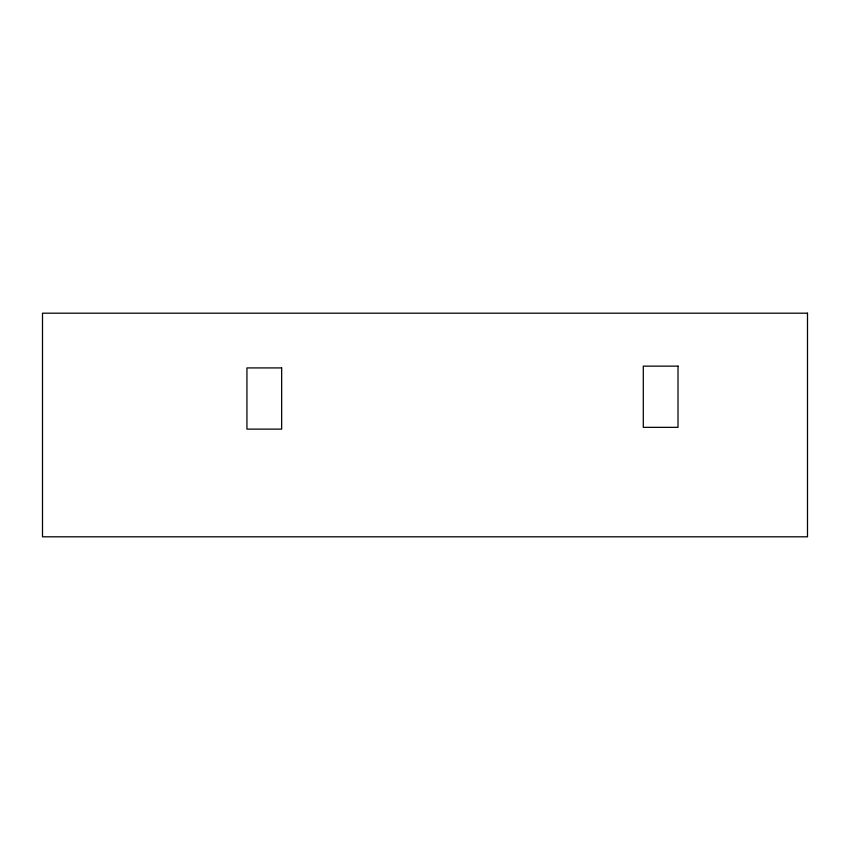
<?xml version="1.0" encoding="UTF-8"?>
<svg xmlns="http://www.w3.org/2000/svg" width="850" height="850" viewBox="0 0 850 850"><rect width="100%" height="100%" fill="white"/><g stroke="black" fill="none" stroke-linecap="round" stroke-linejoin="round"><path stroke-width="1.27" d="M807.5 313.193L42.5 313.193L42.5 536.807L807.5 536.807L807.5 313.193M678.013 366.138L643.291 366.138L643.291 427.337L678.013 427.337L678.013 366.138M281.658 367.922L246.936 367.922L246.936 429.123L281.658 429.123L281.658 367.922"/></g></svg>
